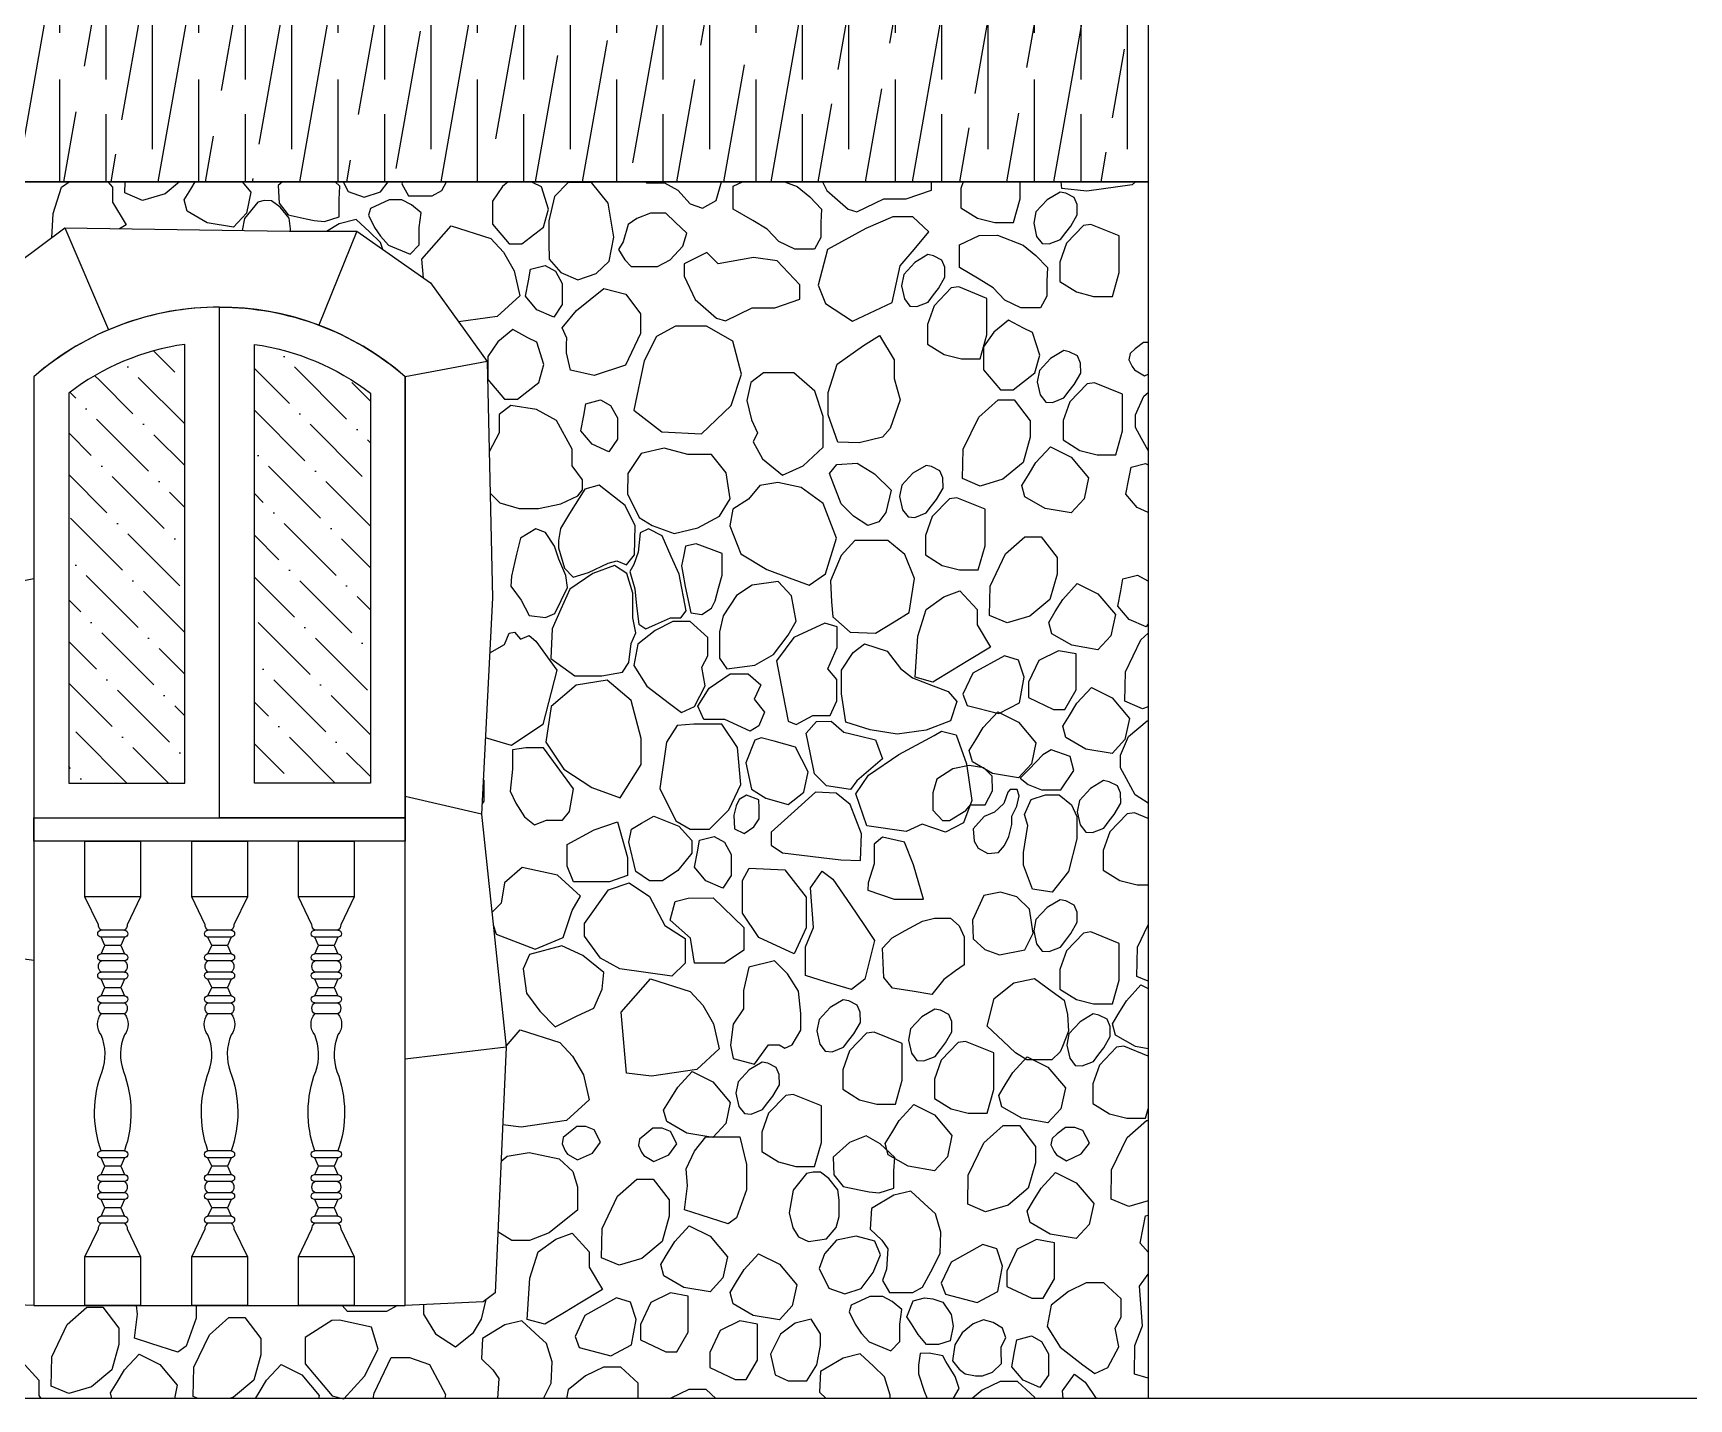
# Model space of a CAD drawing. Header units: millimetres. Extents: x -251401 to 377140, y -30451 to 275830.
# Drawn here: x 359643 to 363209, y -2941 to 0 of the extents above; entities that cross this region are included whole.
import ezdxf

# ---------------------------------------------------------------- set-up
doc = ezdxf.new("R2010")
doc.units = ezdxf.units.MM
for name, color, linetype in [('0-S1', 1, 'Continuous'), ('0-S3', 3, 'Continuous'), ('0-S8', 8, 'Continuous'), ('A-DOORS', 2, 'Continuous'), ('A-HATCH', 8, 'Continuous'), ('A-WALL', 4, 'Continuous'), ('A-WINDOWS', 2, 'Continuous')]:
    doc.layers.add(name, color=color, linetype=linetype)
pattern_1 = [(45, (-15600, 1290.144), (33.67596, 123.47852), [158.75, -31.75, 0, -31.75])]

# ---------------------------------------------------------------- blocks, each defined once
blk = doc.blocks.new('4H42H')
at = {"layer": 'A-HATCH'}
h = blk.add_hatch(dxfattribs=at)
h.set_pattern_fill('ANSI36', color=256, scale=20)
h.set_pattern_definition(pattern_1)
edge = h.paths.add_edge_path()
edge.add_line((-325, 914.5), (-325, 75))
edge.add_line((-325, 75), (-75, 75))
edge.add_line((-75, 75), (-75, 1019.7))
edge.add_arc((0, 491.7), 533.3, 98.084, 127.5443)
h = blk.add_hatch(dxfattribs=at)
h.set_pattern_fill('ANSI36', color=256, scale=20)
h.set_pattern_definition(pattern_1)
edge = h.paths.add_edge_path()
edge.add_line((325, 914.5), (325, 75))
edge.add_line((325, 75), (75, 75))
edge.add_line((75, 75), (75, 1019.7))
edge.add_arc((0, 491.7), 533.3, 52.4557, 81.916, ccw=False)
at = {"layer": 'A-WINDOWS'}
for points in [[(-400, 950), (-400, 0), (0, 0), (0, 1100, 0.181335)], [(400, 950), (400, 0), (0, 0), (0, 1100, -0.181335)], [(-325, 914.5), (-325, 75), (-75, 75), (-75, 1019.7, 0.129258)], [(325, 914.5), (325, 75), (75, 75), (75, 1019.7, -0.129258)]]:
    blk.add_lwpolyline(points, format="xyb", close=True, dxfattribs=at)
blk = doc.blocks.new('42h24h24h')
at = {"layer": '0-S1'}
blk.add_lwpolyline([(-31, 255, 0.271162), (-25, 243, 1), (-25, 228), (-17, 210), (-25, 192, 1), (-25, 177, 0.271162), (-31, 165), (-60, 105), (-60, 0), (60, 0), (60, 105), (31, 165, 0.271162), (25, 177, 1), (25, 192), (17, 210), (25, 228, 1), (25, 243, 0.271162), (31, 255, 0.271162), (25, 267, 1), (25, 282), (17, 300), (25, 318, 1), (25, 333, 0.178343), (22.9, 503.8, -0.1837), (25, 583, 0.355556), (25, 628, 0.271162), (31, 640, 0.271162), (25, 652, 1), (25, 667), (17, 685), (25, 703, 1), (25, 718, 0.271162), (31, 730, 0.271162), (25, 742, 1), (25, 757), (17, 775), (25, 793, 1), (25, 808, 0.271162), (31, 820), (60, 880), (60, 1000), (-60, 1000), (-60, 880), (-31, 820, 0.271162), (-25, 808, 1), (-25, 793), (-17, 775), (-25, 757, 1), (-25, 742, 0.271162), (-31, 730, 0.271162), (-25, 718, 1), (-25, 703), (-17, 685), (-25, 667, 1), (-25, 652, 0.271162), (-31, 640, 0.271162), (-25, 628, 0.355556), (-25, 583, -0.1837), (-22.9, 503.8, 0.178343), (-25, 333, 1), (-25, 318), (-17, 300), (-25, 282, 1), (-25, 267, 0.271162)], format="xyb", close=True, dxfattribs=at)
for points in [[(-60, 880), (60, 880)], [(-25, 808), (25, 808)], [(-25, 793), (25, 793)], [(-25, 757), (25, 757)], [(-17, 775), (17, 775)], [(-25, 742), (25, 742)], [(-25, 718), (25, 718)], [(-25, 703), (25, 703)], [(17, 685), (-17, 685)], [(-25, 667), (25, 667)], [(25, 652), (-25, 652)], [(-25, 628), (25, 628)], [(-25, 333), (25, 333)], [(-25, 318), (25, 318)], [(-17, 300), (17, 300)], [(25, 282), (-25, 282)], [(-25, 267), (25, 267)], [(25, 243), (-25, 243)], [(-25, 228), (25, 228)], [(-25, 192), (25, 192)], [(-17, 210), (17, 210)], [(-25, 177), (25, 177)], [(-60, 105), (60, 105)]]:
    blk.add_lwpolyline(points, dxfattribs=at)
blk = doc.blocks.new('424H4H24HTHHH')
at = {"layer": '0-S8', "color": 8}
for points in [[(1638.5, 2499.4), (1641.8, 2551.5), (1659.5, 2608.5), (1675.7, 2620)], [(1759, 2620), (1769.6, 2608.5), (1769.6, 2575.6), (1798.5, 2527.4), (1784.2, 2518.8)], [(1913.9, 2620), (1883, 2594.2), (1834, 2579.8), (1796.2, 2595.8), (1796.6, 2620)], [(2048.5, 2620), (2067.2, 2597.6), (2057.7, 2552.3), (2029.8, 2522.1), (1973.6, 2531.8), (1930.4, 2556.5), (1923.7, 2580.9), (1937.9, 2604.1), (1947.6, 2620)], [(2135.8, 2620), (2126.4, 2611.6), (2128.3, 2573.7), (2147.9, 2548.4), (2186.5, 2540.1), (2203.9, 2536.4), (2225.8, 2534.4), (2257.5, 2544.6), (2257.5, 2581.9), (2259.4, 2610.4), (2249.1, 2620)], [(2266.4, 2620), (2276.8, 2598.8), (2311.5, 2586.7), (2346.9, 2598), (2363.3, 2620)], [(2394.3, 2620), (2392.8, 2615.7), (2407.3, 2589.9), (2429.1, 2589.9), (2458.1, 2589.9), (2479.1, 2601.2), (2489.1, 2620)], [(2621.9, 2620), (2609.4, 2609.8), (2587.6, 2578.3), (2587.6, 2528.7), (2623.8, 2486), (2651.4, 2486), (2697.7, 2522.2), (2708.6, 2560.6), (2693.4, 2609), (2673.8, 2618.4), (2670.9, 2620)], [(2917.5, 2620), (2919.8, 2617.3), (2958.6, 2617.3), (2987, 2601.8), (3013.5, 2572.6), (3040.1, 2562.9), (3069.6, 2579.3), (3081, 2620)], [(3217.1, 2620), (3243.9, 2609.5), (3271.2, 2587.3), (3296.2, 2561.2), (3295.1, 2532.2), (3295.1, 2499.8), (3281.5, 2474.7), (3238.8, 2474.7), (3204.6, 2491.2), (3179.6, 2518), (3148.9, 2536.2), (3106.6, 2561.2), (3106.6, 2588.5), (3106.6, 2610.7), (3126.5, 2620)], [(3298.8, 2620), (3307.9, 2601), (3353.7, 2561), (3372.9, 2555.2), (3430.7, 2582.8), (3479.1, 2582.8), (3533.2, 2602), (3533.2, 2620)], [(3601.6, 2620), (3596.5, 2605.7), (3596.5, 2563.7), (3632.7, 2541.3), (3669.7, 2531.9), (3710.2, 2531.9), (3724.7, 2583.2), (3724.7, 2620)], [(3972.8, 2620), (3965.5, 2613.4), (3868.1, 2599.5), (3814.2, 2605.7), (3813, 2620)], [(2152.6, 2513.1), (2152.6, 2518.7), (2149.8, 2541.2), (2130.7, 2565.4), (2112.2, 2578.8), (2096.4, 2579.4), (2082.4, 2576), (2053.7, 2540.7), (2049, 2514.7)], [(2351.5, 2474.2), (2346.9, 2489.3), (2322.7, 2511.8), (2294.1, 2538.4), (2257.4, 2529.5), (2230.1, 2513.1)], [(2439.1, 2412.6), (2435.6, 2453.4), (2498.8, 2525.2), (2584.2, 2498), (2611.4, 2468.3), (2634.6, 2428.2), (2646.8, 2374.3), (2598.1, 2329.9), (2514.9, 2318.1)], [(4000, 2273.9), (3990.3, 2273.9), (3972.3, 2260), (3961.2, 2250.1), (3958.7, 2236.5), (3965.5, 2221.9), (3970.5, 2214.8), (3992.1, 2202.1), (4000, 2205.7)], [(4000, 2040.9), (3985.9, 2066.9), (3973.1, 2090.6), (3973.1, 2118.1), (3990.7, 2158.4), (4000, 2166.2)], [(2582.9, 1949), (2603.8, 1928.7), (2645.2, 1916), (2686.7, 1916), (2735, 1926.1), (2771.4, 1943.9), (2782, 1956.5), (2782, 1977.9), (2759.4, 2008.2), (2759.4, 2043.8), (2725.6, 2105.7), (2682.9, 2129.8), (2627.4, 2137.8), (2602, 2118.4), (2602, 2079), (2580.9, 2038.3)], [(4000, 1907.6), (3976.7, 1918.1), (3952.1, 1946.9), (3958.4, 1979.9), (3963.2, 2005.1), (3994.5, 2013.4), (4000, 2010.4)], [(4000, 1667.7), (3995.6, 1661.2), (3959.5, 1677.5), (3934.8, 1706.3), (3941.1, 1739.3), (3945.9, 1764.5), (3977.3, 1772.8), (3999.3, 1760.7), (4000, 1759.5)], [(2581.9, 1605.1), (2613.6, 1623.6), (2623.8, 1647.7), (2635.5, 1649.7), (2648.5, 1635.2), (2666.9, 1642.9), (2681, 1630.6), (2726.2, 1568), (2696.5, 1450.9), (2628.7, 1406), (2572.5, 1422.2)], [(4000, 1488.8), (3987.7, 1485.2), (3949.9, 1501.2), (3951, 1564.3), (3984.5, 1633.8), (4000, 1647.5)], [(4000, 1281.7), (3972.1, 1299.4), (3953.3, 1334), (3940.5, 1357.7), (3940.5, 1385.3), (3958.1, 1425.6), (3998.1, 1458.9), (4000, 1459.2)], [(2567.9, 1334.1), (2569.4, 1331.5), (2569.4, 1285.9), (2565.1, 1279.6)], [(4000, 1248.8), (3970.5, 1260.7), (3954.6, 1258.5), (3917.7, 1220.2), (3903.2, 1179.7), (3903.2, 1137.7), (3939.4, 1115.3), (3976.3, 1105.9), (4000, 1105.9)], [(2589.4, 1019.7), (2595.8, 999.5), (2680, 967.6), (2740, 992.5), (2759.7, 1050.5), (2777.6, 1081.7), (2727.8, 1126.3), (2652, 1142.9), (2613.7, 1109.8), (2606.7, 1066.4), (2586.6, 1045.9)], [(4000, 898.4), (3975.9, 908.6), (3976.9, 971.6), (4000, 1019.5)], [(4000, 752.9), (3972.9, 757.5), (3929.6, 782.3), (3923, 806.6), (3937.1, 829.8), (3953.2, 856.2), (3984.5, 890.2), (4000, 882.4)], [(2617.2, 758.7), (2647.8, 793.5), (2733.2, 766.3), (2760.5, 736.6), (2783.7, 696.5), (2795.9, 642.6), (2747.1, 598.3), (2649.7, 584.3), (2609.9, 589)], [(4000, 737.2), (3948.1, 758.2), (3932.2, 756), (3895.2, 717.7), (3880.7, 677.2), (3880.7, 635.2), (3916.9, 612.8), (3953.9, 603.4), (3994.4, 603.4), (4000, 623.2)], [(4000, 425.3), (3958.2, 413), (3920.4, 429), (3921.5, 492), (3955, 561.5), (3996.8, 598.5), (4000, 598.5)], [(2606.4, 510.4), (2619.8, 521.7), (2666.8, 529.6), (2731.8, 515.9), (2760.7, 488.5), (2770.8, 455.3), (2770.8, 405.5), (2736.1, 377.3), (2710.1, 356.2), (2667.5, 339.8), (2629.2, 339.8), (2599.5, 358.6)], [(4000, 314.7), (3983.1, 334.5), (3989.4, 367.5), (3994.2, 392.7), (4000, 394.2)], [(4000, 43.6), (3971, 52.4), (3971.1, 114), (3988, 156.1), (3981.7, 241.6), (4000, 267.4)], [(1949.8, 200), (1949.8, 172.5), (1928.3, 112.3), (1910.3, 99.4), (1852.3, 118.1), (1816.5, 129.5), (1822.9, 181.1), (1821.4, 200)], [(2383.1, 200), (2359.6, 187.2), (2295.9, 187.2), (2275.8, 187.2), (2264.2, 200)], [(2439.1, 201.9), (2439, 181.3), (2465.4, 138.7), (2508, 110.9), (2546.7, 141.8), (2564.5, 170.4), (2574.6, 213.1)], [(1953.7, 0), (1943.5, 4.3), (1944.6, 67.3), (1978.1, 136.8), (2019.9, 173.8), (2054.4, 173.8), (2089, 128.8), (2089, 93.5), (2073.7, 38.9), (2030.3, 2.7), (2021.1, 0)], [(2698, 0), (2714.6, 32.4), (2716.2, 78.3), (2704.1, 117.8), (2679.9, 140.3), (2651.4, 167), (2614.7, 158.1), (2566.3, 129.1), (2563.9, 84.8), (2588.9, 61.4), (2601.8, 42.9), (2598.7, 0)], [(1488.7, 0), (1500.8, 39.2), (1539.4, 66.5), (1574, 79.4), (1610.9, 39.2), (1610.9, 6.3), (1614.7, 0)], [(1768.3, 0), (1765.1, 11.6), (1779.2, 34.7), (1795.4, 61.2), (1826.6, 95.1), (1871.2, 72.8), (1908.6, 28.3), (1902.6, 0)], [(2077.5, 0), (2085.2, 12.5), (2101.3, 39), (2132.6, 72.9), (2177.1, 50.7), (2214.5, 6.1), (2213.3, 0)], [(2330.9, 0), (2333.3, 11), (2369.9, 87.7), (2409.2, 87.7), (2451.9, 72.8), (2486.8, 8.3), (2485, 0)], [(3444.3, 0), (3444.6, 7), (3432.5, 46.5), (3408.3, 69), (3379.8, 95.6), (3343, 86.7), (3294.7, 57.8), (3292.3, 13.5), (3306.7, 0)], [(3579.6, 0), (3580.6, 0.3), (3593.1, 21.4), (3584.6, 47.2), (3575.4, 62), (3564.4, 79.5), (3558, 91.9), (3528.8, 97), (3509.3, 96.7), (3505.2, 71.6), (3505.2, 53.1), (3517.8, 15.8), (3524.2, 0)], [(2901.9, 0), (2901.9, 32.8), (2864.5, 67.2), (2827, 67.2), (2788.5, 48.5), (2751.1, 18.6), (2747.6, 0)], [(3756.1, 0), (3756.1, 1.8), (3718.7, 36.2), (3681.2, 36.2), (3642.7, 17.5), (3620.8, 0)], [(3817.2, 0), (3816, 16.4), (3841.2, 52), (3864.4, 35.1), (3888.3, 0)], [(3068.9, 0), (3048.2, 19), (3010.7, 19), (2972.3, 0.3), (2971.9, 0)]]:
    blk.add_lwpolyline(points, dxfattribs=at)
for points in [[(2709.7, 2452.9), (2734.8, 2424.2), (2771.9, 2408.4), (2811.1, 2422.2), (2839.1, 2448.9), (2848.9, 2500.4), (2837.2, 2574), (2801.3, 2618.3), (2751.1, 2618.3), (2721.1, 2588.4), (2709.3, 2535.6), (2709.3, 2488.6)], [(2410.8, 2464.1), (2429.9, 2484.4), (2429.9, 2521.3), (2434.4, 2553.1), (2413.4, 2570.3), (2392.9, 2581.2), (2365.2, 2581.2), (2325.4, 2562.4), (2320.5, 2548.1), (2333.5, 2521.3), (2346.4, 2502.5), (2363.9, 2483.7)], [(3810.7, 2597.6), (3782.4, 2580.8), (3758.4, 2554.9), (3753.6, 2530.6), (3760, 2502.3), (3772, 2486.7), (3786.7, 2485.9), (3811.1, 2495.5), (3822.7, 2510.6), (3833.4, 2524.6), (3847.4, 2548.9), (3847, 2570.8), (3840.6, 2586), (3822.7, 2595.2)], [(2869, 2490.5), (2859.5, 2473.8), (2872.9, 2451.8), (2886.7, 2437.2), (2908.8, 2437.2), (2943.6, 2437.2), (2970.5, 2451.5), (2998, 2481.5), (3006.4, 2509.2), (2981.6, 2532.8), (2961, 2552.2), (2928, 2552.2), (2899, 2541), (2880.3, 2527.7)], [(3392, 2519.4), (3309.2, 2473.8), (3289.5, 2397.2), (3305.5, 2357.7), (3363.6, 2319.5), (3448.8, 2360.2), (3466.1, 2439.2), (3495.8, 2473.8), (3527.9, 2512), (3493.3, 2544.1), (3450.1, 2544.1)], [(3635.9, 2504.3), (3675.7, 2504.8), (3730.9, 2483.2), (3758.2, 2461), (3783.3, 2434.9), (3782.1, 2405.9), (3782.1, 2373.5), (3768.5, 2348.4), (3725.8, 2348.4), (3691.7, 2364.9), (3666.6, 2391.7), (3635.9, 2409.9), (3593.7, 2434.9), (3593.7, 2462.2), (3593.7, 2484.4)], [(3861, 2525.8), (3824.1, 2487.5), (3809.6, 2447), (3809.6, 2405), (3845.8, 2382.6), (3882.7, 2373.1), (3923.3, 2373.1), (3937.7, 2424.5), (3937.7, 2474.4), (3937.7, 2503.4), (3876.9, 2528)], [(3070.3, 2326.4), (3089.6, 2320.6), (3147.3, 2348.2), (3195.7, 2348.2), (3249.8, 2367.4), (3249.8, 2398.1), (3200.9, 2449.6), (3149.9, 2456.9), (3074, 2443.4), (3049.5, 2467.8), (3000.6, 2442.8), (3000.6, 2416.3), (3024.5, 2366.4)], [(3525.8, 2463), (3497.5, 2446.3), (3473.6, 2420.3), (3468.8, 2396), (3475.1, 2367.7), (3487.1, 2352.2), (3501.9, 2351.4), (3526.2, 2360.9), (3537.8, 2376.1), (3548.6, 2390), (3562.5, 2414.4), (3562.1, 2436.3), (3555.7, 2451.4), (3537.8, 2460.6)], [(2701.5, 2439.7), (2723.5, 2427.7), (2738.2, 2401), (2738.2, 2355.4), (2719.8, 2328.2), (2683.7, 2344.4), (2659, 2373.2), (2665.3, 2406.2), (2670.1, 2431.4)], [(2747.9, 2283.2), (2738, 2305.5), (2768.6, 2342.7), (2827.4, 2389.9), (2875.4, 2377.5), (2906.8, 2335.3), (2906.8, 2293.1), (2874.5, 2225.2), (2806.7, 2202.9), (2756.2, 2214.5), (2747.4, 2251.2), (2747.4, 2270.3)], [(3576.1, 2391.3), (3539.2, 2352.9), (3524.7, 2312.4), (3524.7, 2270.4), (3560.9, 2248), (3597.8, 2238.6), (3638.4, 2238.6), (3652.9, 2290), (3652.9, 2339.9), (3652.9, 2368.8), (3592, 2393.4)], [(3699.2, 2321.8), (3667.4, 2295.8), (3645.6, 2264.3), (3645.6, 2214.7), (3681.8, 2172), (3709.3, 2172), (3755.7, 2208.2), (3766.5, 2246.6), (3751.3, 2295), (3731.8, 2304.4)], [(2631.4, 2301.4), (2599.5, 2275.3), (2577.8, 2243.8), (2577.8, 2194.3), (2614, 2151.6), (2641.5, 2151.6), (2687.8, 2187.8), (2698.7, 2226.1), (2683.5, 2274.6), (2663.9, 2284)], [(2914.5, 2234.6), (2892.3, 2128.1), (2952.3, 2081.5), (3037.8, 2077.1), (3102.1, 2138.1), (3124.3, 2205.8), (3105.5, 2276.8), (3048.9, 2309), (2982.3, 2309), (2941.2, 2286.8)], [(3331.8, 2059.2), (3310.6, 2117.7), (3310.6, 2166.4), (3330.6, 2227.4), (3386.7, 2267.3), (3421.6, 2288.5), (3453.3, 2236.3), (3453.3, 2196.3), (3465.9, 2150.2), (3444.1, 2088.4), (3427.9, 2069.7), (3378, 2057.9)], [(3818.2, 2256.3), (3789.9, 2239.6), (3765.9, 2213.7), (3761.1, 2189.4), (3767.5, 2161), (3779.5, 2145.5), (3794.3, 2144.7), (3818.6, 2154.3), (3830.2, 2169.4), (3840.9, 2183.4), (3854.9, 2207.7), (3854.5, 2229.6), (3848.1, 2244.8), (3830.2, 2253.9)], [(3169.3, 2023.5), (3212.3, 1988), (3256.7, 2008.2), (3300.2, 2048.7), (3300.2, 2114.4), (3282.4, 2169.1), (3237, 2208.6), (3171.3, 2208.6), (3144.1, 2187.9), (3135.7, 2148.9), (3146.1, 2106.9), (3158.4, 2079.3), (3149.5, 2060.1)], [(3868.5, 2184.6), (3831.6, 2146.2), (3817.1, 2105.7), (3817.1, 2063.8), (3853.3, 2041.3), (3890.2, 2031.9), (3930.8, 2031.9), (3945.2, 2083.3), (3945.2, 2133.2), (3945.2, 2162.2), (3884.4, 2186.8)], [(2820.4, 2150), (2842.4, 2137.9), (2857.1, 2111.2), (2857.1, 2065.7), (2838.8, 2038.4), (2802.6, 2054.7), (2778, 2083.5), (2784.3, 2116.5), (2789.1, 2141.7)], [(3601.6, 2043.7), (3635.1, 2113.2), (3676.9, 2150.2), (3711.5, 2150.2), (3746, 2105.2), (3746, 2069.8), (3730.8, 2015.2), (3687.4, 1979.1), (3638.3, 1964.6), (3600.6, 1980.7)], [(2904, 1897.1), (2932.1, 1879.4), (2979.4, 1862.3), (3030.1, 1874.3), (3076.5, 1900), (3100.1, 1937), (3091.2, 1992.8), (3059.6, 2032.2), (3008.6, 2032.2), (2957.6, 2046.1), (2908.2, 2034.5), (2879.6, 1991.3), (2878.9, 1948.1)], [(3789.6, 2049.3), (3834.2, 2027), (3871.6, 1982.5), (3862, 1937.2), (3834.2, 1906.9), (3778, 1916.6), (3734.8, 1941.4), (3728.1, 1965.7), (3742.2, 1988.9), (3758.4, 2015.4)], [(3329.8, 2010.7), (3373.7, 2014), (3410.4, 1991), (3446.6, 1955.4), (3435.1, 1907.7), (3419.7, 1887.4), (3396.2, 1879.8), (3365.5, 1899.5), (3339.1, 1926.3), (3323.2, 1966.9), (3313.5, 1991.8)], [(3521.7, 2008.8), (3493.4, 1992.1), (3469.4, 1966.2), (3464.6, 1941.9), (3471, 1913.6), (3483, 1898), (3497.8, 1897.2), (3522.1, 1906.8), (3533.7, 1921.9), (3544.4, 1935.9), (3558.4, 1960.2), (3558, 1982.1), (3551.6, 1997.3), (3533.7, 2006.5)], [(2730, 1847), (2730.3, 1831.4), (2743.1, 1788), (2762, 1768.1), (2794.5, 1778.2), (2836.7, 1798.7), (2855.8, 1803.6), (2876.6, 1795.1), (2893.5, 1816.4), (2895.4, 1879.1), (2873.5, 1922.8), (2838.1, 1950.8), (2817.9, 1966.7), (2786.5, 1957.9), (2754.1, 1905.5), (2734.2, 1873.2)], [(3099.1, 1878.8), (3123.1, 1818.9), (3178.7, 1785.1), (3227.2, 1767.1), (3270.3, 1751.1), (3305.2, 1775.3), (3328.7, 1852.7), (3300.3, 1927.3), (3252.9, 1961.7), (3202.7, 1972.6), (3163.4, 1965.5), (3139.4, 1936.1), (3105.6, 1914.8)], [(3572, 1937.1), (3535.1, 1898.8), (3520.6, 1858.2), (3520.6, 1816.3), (3556.8, 1793.8), (3593.7, 1784.4), (3634.3, 1784.4), (3648.8, 1835.8), (3648.8, 1885.7), (3648.8, 1914.7), (3587.9, 1939.3)], [(2666.9, 1685.7), (2701.9, 1681.8), (2722.1, 1690.1), (2749.1, 1745.9), (2745.9, 1772.2), (2730.6, 1807.5), (2721.1, 1834.8), (2702.3, 1864.4), (2680.9, 1872.2), (2648.1, 1852.7), (2639.9, 1817.6), (2628.9, 1770.5), (2627.4, 1749), (2649.6, 1719.1)], [(2902.9, 1667.4), (2918.2, 1657.3), (2938.8, 1666.5), (2971.2, 1681), (2993.6, 1681), (3004.7, 1695.6), (2990, 1774.6), (2972.9, 1813.1), (2953.3, 1857.3), (2923.9, 1872.6), (2906.2, 1863.8), (2901.3, 1822.4), (2892.4, 1796), (2883.9, 1780.8), (2894.3, 1743.2), (2897.8, 1706.5)], [(3659.5, 1748.9), (3693, 1818.4), (3734.8, 1855.3), (3769.4, 1855.3), (3803.9, 1810.4), (3803.9, 1775), (3788.6, 1720.4), (3745.2, 1684.3), (3696.2, 1669.8), (3658.5, 1685.9)], [(3015.3, 1691.8), (3039.1, 1688.3), (3059.8, 1701.9), (3067.4, 1717.3), (3075, 1744.7), (3082.8, 1773), (3082.8, 1819.4), (3059.8, 1828), (3026.7, 1840.5), (3003.3, 1835.1), (2999, 1812.8), (2995, 1792.5), (2997.9, 1777.3), (3003.2, 1748.6)], [(3318.4, 1715.5), (3321.1, 1683.1), (3358, 1650.3), (3412.6, 1647.5), (3452.8, 1672), (3485.6, 1692), (3496.8, 1765.6), (3476.2, 1817.5), (3439.4, 1847.6), (3368, 1847.6), (3339, 1814.7), (3316.1, 1760.6)], [(2713.9, 1593.3), (2765.5, 1556.1), (2823.3, 1556.1), (2868.1, 1563.6), (2881.8, 1584.7), (2886.9, 1625.9), (2896.3, 1648.6), (2890.4, 1681.1), (2890.4, 1733.7), (2877.5, 1776), (2850.4, 1793.6), (2804.2, 1776.4), (2754.4, 1742.7), (2735.2, 1699.2), (2716.6, 1657)], [(3092.3, 1570.8), (3153.1, 1578.6), (3193.5, 1601.9), (3225.1, 1643.3), (3241.7, 1673.9), (3231.9, 1728.3), (3203.2, 1759), (3147.3, 1751.2), (3113.7, 1728.8), (3085, 1685.1), (3076.7, 1651), (3076.7, 1594.2)], [(3847.5, 1754.5), (3892.1, 1732.2), (3929.5, 1687.7), (3919.9, 1642.4), (3892.1, 1612.1), (3835.9, 1621.8), (3792.6, 1646.6), (3786, 1670.9), (3800.1, 1694.1), (3816.3, 1720.5)], [(3498.4, 1553.2), (3504, 1641.5), (3521.7, 1698.6), (3560.3, 1725.9), (3594.8, 1738.7), (3631.8, 1698.6), (3631.8, 1665.6), (3660.8, 1617.4), (3611.5, 1587.9), (3578.5, 1568.1), (3536.1, 1542.6)], [(2994.7, 1477.3), (3023.1, 1490), (3046.3, 1534.5), (3038.8, 1574.4), (3051.4, 1598.7), (3051.4, 1638.2), (3014, 1672.6), (2976.5, 1672.6), (2938, 1653.9), (2900.6, 1624), (2892, 1578), (2920.3, 1533.5), (2968.9, 1496)], [(3242.3, 1451.1), (3277.7, 1470.5), (3315.2, 1470.5), (3329.7, 1502.2), (3329.7, 1547.8), (3310.4, 1571.1), (3330.2, 1617), (3330.2, 1661.6), (3303.8, 1669.2), (3236.9, 1638.3), (3199.8, 1588.1), (3213.5, 1517.1), (3224.9, 1458)], [(3389.1, 1624.9), (3437.7, 1609), (3466.8, 1571.8), (3492.5, 1551.8), (3537.1, 1534.7), (3569.3, 1522.3), (3588, 1500.4), (3574.3, 1458.7), (3521.7, 1438.7), (3459.4, 1430.1), (3401.6, 1439.8), (3349.1, 1455.8), (3339.3, 1517), (3339.3, 1568.4), (3364.5, 1606.1)], [(3806.7, 1610), (3764.5, 1589.2), (3742.4, 1542), (3742.4, 1509.2), (3796.6, 1483.4), (3820.5, 1483.4), (3845.1, 1525.6), (3845.1, 1573.5), (3845.1, 1603.1)], [(3690.7, 1599.3), (3622.7, 1561.5), (3601.3, 1516.2), (3610.1, 1492.2), (3678.2, 1474.6), (3722.9, 1497.9), (3733, 1552.7), (3721, 1589.8)], [(2862.9, 1293.4), (2908.3, 1365), (2908.3, 1421.2), (2886.6, 1503), (2834.8, 1546.4), (2768.3, 1535.5), (2714, 1490.2), (2703.1, 1412.9), (2741.4, 1354.7), (2802.2, 1315.1)], [(3142.9, 1436.8), (3088.1, 1462.2), (3042.9, 1462.2), (3030.2, 1490.6), (3054.6, 1529.1), (3099.8, 1560.1), (3138.8, 1560.1), (3165.7, 1536.7), (3151.4, 1505.7), (3173.6, 1477.6), (3161.4, 1448)], [(3877.8, 1530.8), (3922.4, 1508.5), (3959.8, 1464), (3950.2, 1418.7), (3922.4, 1388.4), (3866.2, 1398.1), (3823, 1422.9), (3816.3, 1447.2), (3830.4, 1470.4), (3846.6, 1496.9)], [(3676.3, 1478.4), (3720.9, 1456.1), (3758.3, 1411.6), (3748.7, 1366.3), (3720.9, 1336), (3664.7, 1345.7), (3621.5, 1370.5), (3614.8, 1394.8), (3628.9, 1418), (3645.1, 1444.5)], [(2985.4, 1449), (2963, 1413.3), (2948.4, 1313.2), (2983, 1244), (3013.4, 1225.8), (3055.2, 1225.8), (3097.1, 1267.1), (3122.6, 1321.7), (3115.3, 1401.7), (3081.9, 1452.1), (3021.3, 1452.1)], [(3285.8, 1457.6), (3317.4, 1458.5), (3345, 1434.9), (3377.7, 1426.6), (3412.6, 1417.8), (3427.8, 1376.9), (3402.7, 1355.4), (3373, 1329.9), (3359, 1311), (3307, 1319.2), (3281.6, 1345), (3273, 1387.2), (3263.7, 1432.8)], [(3370.8, 1301.6), (3397.8, 1342), (3463.3, 1386.3), (3538.9, 1427.5), (3555.2, 1436.4), (3586.9, 1428.9), (3608.8, 1366.1), (3620.2, 1287.2), (3602.1, 1239.2), (3563.6, 1219.2), (3513.2, 1236.8), (3478.9, 1220.6), (3394.2, 1233)], [(2638.2, 1281.6), (2656.5, 1252.2), (2678.7, 1235.2), (2704.2, 1245), (2738.9, 1245), (2753.9, 1264), (2762.4, 1312.3), (2697.7, 1401.2), (2659.8, 1401.2), (2631, 1396.6), (2631, 1354.8), (2626.1, 1307.2)], [(3152.8, 1417.6), (3133.8, 1368.5), (3145.9, 1311.7), (3176.9, 1292.8), (3225.1, 1279), (3258.7, 1305.7), (3267.9, 1349), (3240.7, 1402.1), (3194.7, 1414.9), (3166.8, 1422.6)], [(3741.6, 1321.9), (3770.2, 1310.1), (3811.9, 1310.1), (3840.1, 1352.3), (3832.2, 1382.1), (3791.1, 1396.8), (3773.1, 1385.5), (3743.8, 1355.1), (3724.7, 1335.3)], [(3579.2, 1355.3), (3544.9, 1333.2), (3536.5, 1304.2), (3536.5, 1266.8), (3557.1, 1244.7), (3572.3, 1244.7), (3607.4, 1266.1), (3617.3, 1278.3), (3649.4, 1278.3), (3664.6, 1308), (3663.9, 1340), (3646.3, 1357.6), (3614.3, 1362.9)], [(3904.3, 1330.3), (3876, 1313.5), (3852, 1287.6), (3847.3, 1263.3), (3853.6, 1235), (3865.6, 1219.4), (3880.4, 1218.6), (3904.7, 1228.2), (3916.3, 1243.4), (3927, 1257.3), (3941, 1281.6), (3940.6, 1303.6), (3934.2, 1318.7), (3916.3, 1327.9)], [(3107.4, 1255.8), (3109.2, 1226.7), (3129.9, 1216.3), (3150.7, 1230.5), (3162.1, 1248.1), (3162.1, 1271.9), (3161.5, 1289.1), (3134.7, 1298.6), (3119.1, 1289.5), (3112.6, 1275.8)], [(3283.9, 1305.6), (3238.4, 1264.4), (3188.2, 1219), (3188.2, 1191.4), (3212.6, 1175.1), (3295.9, 1164.7), (3338.1, 1159.5), (3380.2, 1157.9), (3382.4, 1215.7), (3358.3, 1278.6), (3328.1, 1303.4)], [(3698.2, 1305.7), (3689.1, 1281.3), (3669.2, 1262.3), (3647.1, 1253.1), (3623.4, 1226.4), (3625.7, 1199.8), (3634.1, 1184.5), (3654.7, 1173.1), (3677.6, 1175.4), (3690.6, 1190.6), (3699.7, 1209.7), (3706.6, 1235.6), (3706.6, 1253.9), (3717.3, 1275.2), (3722.6, 1297.3), (3718, 1311.1), (3702.8, 1311.1)], [(3733.9, 1257.2), (3748, 1289.7), (3779.2, 1299.6), (3808.7, 1299.6), (3834.8, 1278.2), (3846.8, 1253), (3846.8, 1204.7), (3828.8, 1134.4), (3793.3, 1090.4), (3751, 1096.4), (3731.3, 1148.1), (3731.3, 1175.4), (3740.7, 1233.6)], [(2908.9, 1238.3), (2935.7, 1253.8), (2989.4, 1232.2), (3017.1, 1201.1), (3017.1, 1174.2), (2986.8, 1137), (2953.9, 1114.6), (2926.2, 1114.6), (2896.7, 1134.4), (2881.4, 1197.4), (2887.4, 1226)], [(2856.9, 1241.7), (2878.6, 1164.7), (2878.6, 1125.8), (2839.6, 1112), (2762.6, 1112), (2748.7, 1145.7), (2748.7, 1192.4), (2806.7, 1224.4)], [(3065.4, 1210.1), (3087.4, 1198), (3102.1, 1171.3), (3102.1, 1125.8), (3083.8, 1098.5), (3047.6, 1114.8), (3023, 1143.6), (3029.2, 1176.6), (3034, 1201.8)], [(3396.6, 1094), (3453.3, 1074.7), (3515.9, 1074.7), (3495, 1149.2), (3475.6, 1197.5), (3427.7, 1208.5), (3410, 1193.1), (3410, 1151.1), (3396.8, 1109.9)], [(3140.8, 1141.4), (3217.9, 1138.1), (3263.5, 1079.5), (3263.5, 1013.4), (3237.4, 957), (3161.3, 992.1), (3126.7, 1044.8), (3126.7, 1115.3)], [(2820.4, 947.8), (2786.4, 995), (2786.4, 1022.5), (2838, 1095), (2882, 1110.3), (2925.9, 1080.7), (2958.9, 1018.1), (3002.8, 990.6), (3002.8, 936.8), (2974.3, 909.4), (2862.2, 924.8)], [(3298.1, 1135.1), (3321.2, 1118.3), (3359.1, 1062.5), (3389.2, 1018.2), (3411, 986.1), (3389.7, 902.5), (3361.2, 880.4), (3305.4, 897.2), (3262.2, 910.3), (3262.2, 972), (3279.1, 1014.1), (3272.8, 1099.5)], [(3063, 1078.2), (3129.4, 1013.8), (3129.4, 965.1), (3087.4, 936.8), (3023, 936.8), (3014.2, 991), (2970.3, 1029.4), (2981.3, 1069.8), (3009.4, 1077.3)], [(3622, 1029.9), (3623.2, 989.3), (3648.6, 966.9), (3680.1, 955.4), (3734.6, 965.7), (3752.8, 1002), (3744.9, 1053.5), (3717, 1080.1), (3681.9, 1089.8), (3646.2, 1083.1)], [(3810.7, 1073.8), (3782.3, 1057.1), (3758.4, 1031.2), (3753.6, 1006.8), (3760, 978.5), (3772, 963), (3786.7, 962.2), (3811.1, 971.8), (3822.6, 986.9), (3833.4, 1000.9), (3847.4, 1025.2), (3847, 1047.1), (3840.6, 1062.3), (3822.6, 1071.4)], [(3430.8, 906.3), (3427.6, 969.1), (3448.8, 991.8), (3476.7, 1007.2), (3513.9, 1027.7), (3539.6, 1034.1), (3574.4, 1034.1), (3593.2, 1017.8), (3604, 993.5), (3604, 933.9), (3585.5, 920.6), (3559.7, 902.1), (3534, 869.7), (3491.7, 876.6), (3449.5, 883.6)], [(3861, 1002.1), (3824, 963.7), (3809.6, 923.2), (3809.6, 881.2), (3845.8, 858.8), (3882.7, 849.4), (3923.2, 849.4), (3937.7, 900.8), (3937.7, 950.7), (3937.7, 979.6), (3876.9, 1004.3)], [(2722.7, 799.7), (2770.3, 823.5), (2806, 840.2), (2824.1, 880.9), (2827.8, 916.8), (2782.7, 953.6), (2737.2, 974.2), (2667.7, 955.6), (2654.3, 924.9), (2661, 872.2), (2689.7, 833.9)], [(3106.1, 732), (3152, 719.7), (3182.4, 761.5), (3205.3, 761.5), (3217.5, 753.9), (3233.7, 761.6), (3251.9, 792.7), (3251.9, 828.7), (3247, 876.5), (3223.5, 914.5), (3195.2, 942.1), (3140.1, 928.3), (3128.4, 878.5), (3128.4, 838.9), (3106.1, 805.7), (3100.5, 760.4)], [(2876.4, 700.4), (2865.2, 831.5), (2928.4, 903.3), (3013.8, 876.1), (3041, 846.4), (3064.2, 806.3), (3076.4, 752.4), (3027.7, 708), (2930.3, 694.1)], [(3668.2, 860.7), (3710.9, 895.1), (3755.5, 904.2), (3793.2, 876.3), (3819.1, 857.2), (3826.7, 826.8), (3828.8, 790.6), (3815.5, 757.8), (3810.9, 746.4), (3792.5, 729.2), (3768.1, 729.2), (3738.8, 729.2), (3714.4, 743.9), (3687.9, 769), (3653.1, 801.8)], [(3343.5, 858.1), (3315.2, 841.4), (3291.2, 815.5), (3286.4, 791.1), (3292.8, 762.8), (3304.8, 747.3), (3319.5, 746.5), (3343.9, 756.1), (3355.5, 771.2), (3366.2, 785.2), (3380.2, 809.5), (3379.8, 831.4), (3373.4, 846.6), (3355.5, 855.7)], [(3540.8, 838.3), (3512.5, 821.5), (3488.5, 795.6), (3483.7, 771.3), (3490.1, 743), (3502.1, 727.4), (3516.8, 726.6), (3541.2, 736.2), (3552.7, 751.4), (3563.5, 765.3), (3577.5, 789.6), (3577.1, 811.6), (3570.7, 826.7), (3552.7, 835.9)], [(3881.8, 827.8), (3853.5, 811), (3829.6, 785.1), (3824.8, 760.8), (3831.2, 732.5), (3843.1, 716.9), (3857.9, 716.1), (3882.2, 725.7), (3893.8, 740.9), (3904.6, 754.8), (3918.5, 779.1), (3918.2, 801.1), (3911.8, 816.2), (3893.8, 825.4)], [(3393.8, 786.4), (3356.9, 748), (3342.4, 707.5), (3342.4, 665.6), (3378.6, 643.1), (3415.5, 633.7), (3456.1, 633.7), (3470.5, 685.1), (3470.5, 735), (3470.5, 764), (3409.7, 788.6)], [(3591.1, 766.5), (3554.2, 728.2), (3539.7, 687.7), (3539.7, 645.7), (3575.9, 623.3), (3612.8, 613.9), (3653.4, 613.9), (3667.8, 665.2), (3667.8, 715.2), (3667.8, 744.1), (3607, 768.7)], [(3169.1, 724), (3140.8, 707.2), (3116.9, 681.3), (3112.1, 657), (3118.4, 628.7), (3130.4, 613.1), (3145.2, 612.3), (3169.5, 621.9), (3181.1, 637.1), (3191.9, 651), (3205.8, 675.3), (3205.4, 697.3), (3199, 712.4), (3181.1, 721.6)], [(3739.8, 735.7), (3784.4, 713.4), (3821.8, 668.9), (3812.2, 623.6), (3784.4, 593.4), (3728.2, 603.1), (3684.9, 627.8), (3678.3, 652.1), (3692.4, 675.3), (3708.6, 701.8)], [(3018.1, 703.9), (3062.6, 681.6), (3100, 637.1), (3090.5, 591.7), (3062.6, 561.5), (3006.4, 571.2), (2963.2, 596), (2956.5, 620.3), (2970.7, 643.5), (2986.8, 669.9)], [(3219.4, 652.2), (3182.5, 613.9), (3168, 573.4), (3168, 531.4), (3204.2, 509), (3241.1, 499.6), (3281.7, 499.6), (3296.2, 550.9), (3296.2, 600.9), (3296.2, 629.8), (3235.4, 654.4)], [(3495.2, 632.5), (3539.7, 610.3), (3577.1, 565.7), (3567.6, 520.4), (3539.7, 490.2), (3483.5, 499.9), (3440.3, 524.6), (3433.6, 549), (3447.8, 572.1), (3463.9, 598.6)], [(2771.3, 513.4), (2803.1, 527.9), (2820.8, 551.5), (2806.9, 578.4), (2788.9, 585.2), (2769.4, 585.2), (2751.4, 571.3), (2740.3, 561.4), (2737.8, 547.8), (2744.6, 533.2), (2749.6, 526.1)], [(2935.5, 509.9), (2967.4, 524.5), (2985.1, 548), (2971.1, 574.9), (2953.2, 581.7), (2933.6, 581.7), (2915.7, 567.8), (2904.5, 557.9), (2902.1, 544.3), (2908.9, 529.8), (2913.8, 522.6)], [(3612.8, 480.9), (3646.3, 550.4), (3688.1, 587.3), (3722.7, 587.3), (3757.2, 542.4), (3757.2, 507), (3742, 452.4), (3698.6, 416.3), (3649.5, 401.8), (3611.8, 417.9)], [(3824.2, 511.7), (3856.1, 526.2), (3873.8, 549.7), (3859.8, 576.7), (3841.9, 583.5), (3822.4, 583.5), (3804.4, 569.5), (3793.2, 559.6), (3790.8, 546), (3797.6, 531.5), (3802.5, 524.4)], [(3008.1, 457.4), (3005.2, 493.9), (3023.1, 532.6), (3047.5, 563.4), (3074.7, 563.4), (3120.6, 563.4), (3134.9, 503.3), (3134.9, 448.8), (3113.4, 388.6), (3095.5, 375.7), (3037.4, 394.4), (3001.7, 405.8)], [(3356.8, 551.3), (3321.4, 519.6), (3323.3, 481.6), (3342.9, 456.3), (3381.5, 448.1), (3398.9, 444.4), (3420.8, 442.4), (3452.4, 452.5), (3452.4, 489.9), (3454.3, 518.3), (3422.7, 548.1), (3392.9, 565.2)], [(2823.8, 365.8), (2857.3, 435.3), (2899.1, 472.3), (2933.7, 472.3), (2968.2, 427.3), (2968.2, 392), (2953, 337.4), (2909.6, 301.2), (2860.5, 286.8), (2822.8, 302.8)], [(3264.3, 484), (3235.7, 448.6), (3226.7, 399.2), (3234.6, 367.2), (3246.9, 347.5), (3268.3, 338), (3307.1, 343.6), (3328.4, 367.7), (3334.6, 391.3), (3334.6, 426.7), (3331.8, 449.2), (3312.7, 473.3), (3294.1, 486.8), (3278.4, 487.4)], [(3800.8, 486.5), (3845.4, 464.2), (3882.8, 419.7), (3873.3, 374.3), (3845.4, 344.1), (3789.2, 353.8), (3746, 378.6), (3739.3, 402.9), (3753.4, 426.1), (3769.6, 452.5)], [(3452.4, 437.5), (3404.1, 408.5), (3401.6, 364.2), (3426.6, 340.9), (3439.5, 322.3), (3436.3, 278.1), (3428.2, 253.9), (3442.7, 228.1), (3464.5, 228.1), (3493.5, 228.1), (3514.4, 239.4), (3532.2, 272.4), (3552.3, 311.9), (3553.9, 357.8), (3541.8, 397.2), (3517.7, 419.8), (3489.1, 446.4)], [(3011.8, 371.4), (3056.4, 349.2), (3093.8, 304.6), (3084.2, 259.3), (3056.4, 229.1), (3000.2, 238.8), (2957, 263.5), (2950.3, 287.9), (2964.4, 311), (2980.6, 337.5)], [(2662.7, 170.1), (2668.3, 258.5), (2686, 315.5), (2724.6, 342.8), (2759.2, 355.7), (2796.1, 315.5), (2796.1, 282.6), (2825.1, 234.4), (2775.8, 204.8), (2742.8, 185), (2700.4, 159.5)], [(3371, 348.9), (3329.1, 340.9), (3303.3, 311.1), (3291.3, 279.7), (3312.2, 237), (3346.8, 224.9), (3382.3, 236.2), (3408.1, 270.8), (3423.4, 308.7), (3411.3, 338.4)], [(3644.1, 331.3), (3576, 293.5), (3554.6, 248.2), (3563.4, 224.2), (3631.5, 206.6), (3676.2, 229.9), (3686.3, 284.7), (3674.3, 321.8)], [(3760, 342), (3717.8, 321.2), (3695.7, 274), (3695.7, 241.2), (3749.9, 215.4), (3773.8, 215.4), (3798.4, 257.6), (3798.4, 305.5), (3798.4, 335.1)], [(3161.2, 311.4), (3205.8, 289.1), (3243.2, 244.6), (3233.6, 199.3), (3205.8, 169), (3149.6, 178.7), (3106.3, 203.5), (3099.7, 227.8), (3113.8, 251), (3130, 277.5)], [(2855, 216.2), (2787, 178.4), (2765.6, 133.1), (2774.4, 109.2), (2842.5, 91.6), (2887.2, 114.9), (2897.3, 169.6), (2885.3, 206.8)], [(2971, 226.9), (2928.8, 206.2), (2906.7, 158.9), (2906.7, 126.2), (2960.9, 100.4), (2984.8, 100.4), (3009.4, 142.6), (3009.4, 190.4), (3009.4, 220)], [(3446.2, 102.3), (3465.3, 122.6), (3465.3, 159.5), (3469.7, 191.3), (3448.7, 208.5), (3428.3, 219.4), (3400.6, 219.4), (3360.8, 200.6), (3355.9, 186.3), (3368.8, 159.5), (3381.8, 140.7), (3399.2, 121.9)], [(3493.9, 210), (3518.2, 216.8), (3536.6, 214.2), (3558.2, 206.8), (3576.1, 180.5), (3579.8, 155.7), (3573.5, 124.2), (3548.2, 115.7), (3522.9, 115.7), (3505, 137.3), (3490.3, 160.5), (3480.2, 175.2)], [(3885.1, 53.7), (3913.5, 66.4), (3936.8, 110.9), (3929.2, 150.9), (3941.8, 175.1), (3941.8, 214.6), (3904.4, 249), (3866.9, 249), (3828.5, 230.3), (3791, 200.4), (3782.4, 154.4), (3810.7, 109.9), (3859.3, 72.5)], [(1638.6, 89.5), (1672.1, 159), (1713.9, 196), (1748.5, 196), (1783, 151), (1783, 115.7), (1767.8, 61.1), (1724.4, 24.9), (1675.3, 10.5), (1637.6, 26.5)], [(2241.6, 167.4), (2184.6, 131.1), (2184.6, 74.1), (2242.6, 5.4), (2268, -1.2), (2312.2, 47.9), (2341.9, 105.8), (2327.4, 153.5), (2258.3, 168)], [(3120.4, 166.9), (3078.2, 146.1), (3056.1, 98.9), (3056.1, 66.2), (3110.3, 40.3), (3134.2, 40.3), (3158.8, 82.5), (3158.8, 130.4), (3158.8, 160)], [(3239.5, 161.9), (3208, 138), (3186.6, 95.1), (3196.7, 50.4), (3225, 37.9), (3265.3, 37.9), (3286.8, 72.5), (3294.3, 114), (3294.3, 139.2), (3274.2, 170.7)], [(3623.1, 160.1), (3599.2, 141.3), (3583.8, 114.9), (3578.7, 80.7), (3593, 63.1), (3606.3, 53.1), (3628.1, 48.5), (3643.2, 48.5), (3664.9, 56.4), (3684.1, 74.8), (3683.7, 101.6), (3683.7, 110.8), (3693.8, 130.4), (3686.6, 151.3), (3666.2, 163), (3645.2, 169.3)], [(3748.6, 134.6), (3770.6, 122.5), (3785.3, 95.8), (3785.3, 50.2), (3767, 23), (3730.8, 39.2), (3706.2, 68.1), (3712.5, 101), (3717.3, 126.2)]]:
    blk.add_lwpolyline(points, close=True, dxfattribs=at)

msp = doc.modelspace()

# ---------------------------------------------------------------- hatches: boundary and pattern name
at = {"layer": '0-S8'}
h = msp.add_hatch(dxfattribs=at)
h.set_pattern_fill('GOST_WOOD', color=8, scale=50)
h.paths.add_polyline_path([(358044.5, 59.856), (362044.5, 59.856), (362044.5, -320.144), (358044.5, -320.144)])
h = msp.add_hatch(dxfattribs=at)
h.set_pattern_fill('GOST_WOOD', color=8, scale=50, angle=350)
h.paths.add_polyline_path([(358044.5, 59.856), (362044.5, 59.856), (362044.5, -320.144), (358044.5, -320.144)])

# ---------------------------------------------------------------- linework, layer by layer
at = {"layer": '0-S3', "color": 3}
msp.add_line((377139.5, -2940.144), (-19812.5, -2940.144), dxfattribs=at)
at = {"layer": 'A-DOORS', "color": 1}
msp.add_lwpolyline([(360444.5, -1740.144), (359644.5, -1740.144), (359644.5, -1690.144), (360444.5, -1690.144)], close=True, dxfattribs=at)
at = {"layer": 'A-WALL'}
msp.add_lwpolyline([(354044.5, 959.856), (354444.5, 959.856), (354444.5, 159.856), (361644.5, 159.856), (361644.5, 959.856), (362044.5, 959.856), (362044.5, -2940.144), (354044.5, -2940.144)], close=True, dxfattribs=at)
at = {"layer": 'A-WALL', "color": 4}
msp.add_lwpolyline([(358044.5, 59.856), (362044.5, 59.856), (362044.5, -320.144), (358044.5, -320.144)], close=True, dxfattribs=at)
at = {"layer": 'A-WALL', "color": 5}
msp.add_lwpolyline([(358044.5, -320.144), (362044.5, -320.144), (362044.5, -2940.144), (358044.5, -2940.144)], close=True, dxfattribs=at)
at = {"layer": 'A-WALL', "color": 1}
for points in [[(359644.5, -2740.144), (359462, -2733), (359440.5, -2723.5), (359403, -2382.5), (359446, -1969.5), (359415, -1805), (359411.5, -1482.5), (359455.5, -1213), (359406, -1015), (359453, -612), (359711.5, -419.5), (360195, -427), (360340.5, -427), (360498.5, -538), (360621, -707), (360632.5, -1216.5), (360608.5, -1682), (360662, -2184), (360638, -2713), (360612.5, -2732), (360444.5, -2740.144)], [(359711.5, -419.5), (359805.38, -639.111)], [(360340.5, -427), (360258.1, -628.877)], [(360621, -707), (360444.5, -740.144)], [(359455.5, -1213), (359644.5, -1174.527)], [(360608.5, -1682), (360444.5, -1644.319)], [(359446, -1969.5), (359644.5, -1996.5)], [(360662, -2184), (360444.5, -2209.868)]]:
    msp.add_lwpolyline(points, dxfattribs=at)
at = {"layer": 'A-WALL'}
msp.add_lwpolyline([(360444.5, -740.144, 0.375), (359644.5, -740.144), (359644.5, -2740.144), (360444.5, -2740.144)], format="xyb", close=True, dxfattribs=at)

# ---------------------------------------------------------------- block references
at = {"layer": 'A-DOORS', "xscale": -1}
for p in [(359814.5, -2740.144), (360044.5, -2740.144), (360274.5, -2740.144)]:
    msp.add_blockref('42h24h24h', p, dxfattribs=at)
at = {"layer": 'A-WALL'}
msp.add_blockref('424H4H24HTHHH', (358044.5, -2940.144), dxfattribs=at)
at = {"layer": 'A-WINDOWS', "xscale": -1}
msp.add_blockref('4H42H', (360044.5, -1690.144), dxfattribs=at)

doc.saveas('drawing.dxf')
